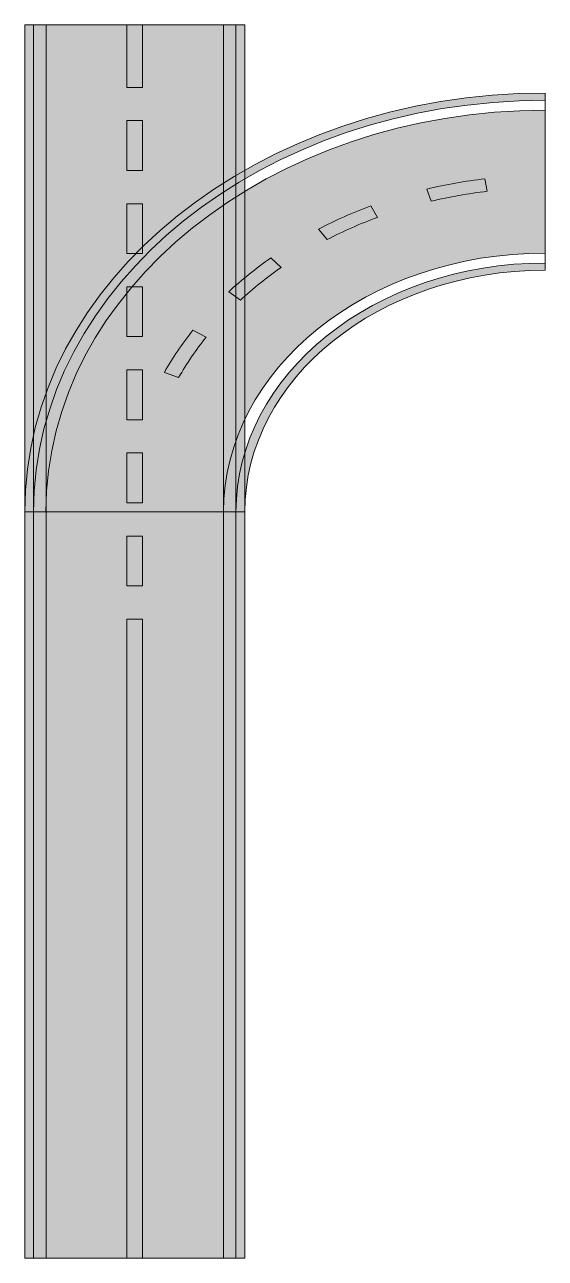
# Model space of a CAD drawing. Extents: x 49 to 358, y -781 to -49.
import ezdxf

# ---------------------------------------------------------------- set-up
doc = ezdxf.new("R2010")
doc.units = 0
doc.header["$MEASUREMENT"] = 0
doc.layers.add('Layer 1', color=7, linetype='Continuous', lineweight=0)

# ---------------------------------------------------------------- blocks, each defined once
blk = doc.blocks.new('Block_1')
at = {"layer": 'Layer 1'}
for points in [[(119.01, -86.22), (109.7, -86.22), (109.7, -49), (119.01, -49)], [(119.01, -781), (109.7, -781), (109.7, -401.75), (119.01, -401.75)]]:
    blk.add_lwpolyline(points, close=True, dxfattribs=at)
for points in [[(119.01, -135.51), (119.01, -135.51), (109.7, -135.51), (109.7, -135.51), (109.7, -135.51), (109.7, -105.94), (109.7, -105.94), (109.7, -105.94), (119.01, -105.94), (119.01, -105.94), (119.01, -105.94), (119.01, -135.51), (119.01, -135.51)], [(119.01, -184.82), (119.01, -184.82), (109.7, -184.82), (109.7, -184.82), (109.7, -184.82), (109.7, -155.23), (109.7, -155.23), (109.7, -155.23), (119.01, -155.23), (119.01, -155.23), (119.01, -155.23), (119.01, -184.82), (119.01, -184.82)], [(119.01, -234.12), (119.01, -234.12), (109.7, -234.12), (109.7, -234.12), (109.7, -234.12), (109.7, -204.54), (109.7, -204.54), (109.7, -204.54), (119.01, -204.54), (119.01, -204.54), (119.01, -204.54), (119.01, -234.12), (119.01, -234.12)], [(119.01, -283.43), (119.01, -283.43), (109.7, -283.43), (109.7, -283.43), (109.7, -283.43), (109.7, -253.84), (109.7, -253.84), (109.7, -253.84), (119.01, -253.84), (119.01, -253.84), (119.01, -253.84), (119.01, -283.43), (119.01, -283.43)], [(119.01, -332.72), (119.01, -332.72), (109.7, -332.72), (109.7, -332.72), (109.7, -332.72), (109.7, -303.15), (109.7, -303.15), (109.7, -303.15), (119.01, -303.15), (119.01, -303.15), (119.01, -303.15), (119.01, -332.72), (119.01, -332.72)], [(119.01, -382.03), (119.01, -382.03), (109.7, -382.03), (109.7, -382.03), (109.7, -382.03), (109.7, -352.45), (109.7, -352.45), (109.7, -352.45), (119.01, -352.45), (119.01, -352.45), (119.01, -352.45), (119.01, -382.03), (119.01, -382.03)]]:
    blk.add_open_spline(points, degree=3, knots=[0, 0, 0, 0, 1, 1, 1, 2, 2, 2, 3, 3, 3, 4, 4, 4, 4], dxfattribs=at)
blk = doc.blocks.new('Block_0')
at = {"layer": 'Layer 1', "true_color": 0x231f20, "transparency": 33554687}
h = blk.add_hatch(color=250, dxfattribs=at)
h.dxf.hatch_style = 2
h.paths.add_polyline_path([(179.66, -781), (179.66, -49), (49, -49), (49, -781)])
h = blk.add_hatch(color=250, dxfattribs=at)
h.dxf.hatch_style = 2
h.paths.add_polyline_path([(167.01, -781), (167.01, -49), (61.68, -49), (61.68, -781)])
h = blk.add_hatch(color=250, dxfattribs=at)
h.dxf.hatch_style = 2
edge = h.paths.add_edge_path()
edge.add_spline(control_points=[(54.27, -338.05), (54.27, -203.39), (190.53, -93.85), (358, -93.85), (358, -93.85), (358, -89.61), (358, -89.61), (187.64, -89.61), (49, -201.06), (49, -338.05), (49, -338.05), (54.27, -338.05), (54.27, -338.05)], knot_values=[0, 0, 0, 0, 1, 1, 1, 2, 2, 2, 3, 3, 3, 4, 4, 4, 4], degree=3, periodic=0)
h = blk.add_hatch(color=250, dxfattribs=at)
h.dxf.hatch_style = 2
edge = h.paths.add_edge_path()
edge.add_spline(control_points=[(61.63, -338.05), (61.63, -338.05), (167.01, -338.05), (167.01, -338.05), (167.02, -253.37), (252.71, -184.49), (358, -184.49), (358, -184.49), (358, -99.77), (358, -99.77), (194.6, -99.77), (61.63, -206.66), (61.63, -338.05)], knot_values=[0, 0, 0, 0, 1, 1, 1, 2, 2, 2, 3, 3, 3, 4, 4, 4, 4], degree=3, periodic=0)
h = blk.add_hatch(color=250, dxfattribs=at)
h.dxf.hatch_style = 2
edge = h.paths.add_edge_path()
edge.add_spline(control_points=[(174.4, -338.05), (174.4, -338.05), (179.66, -338.05), (179.66, -338.05), (179.67, -258.97), (259.67, -194.66), (358, -194.66), (358, -194.66), (358, -190.42), (358, -190.42), (256.77, -190.42), (174.4, -256.63), (174.4, -338.05)], knot_values=[0, 0, 0, 0, 1, 1, 1, 2, 2, 2, 3, 3, 3, 4, 4, 4, 4], degree=3, periodic=0)
at = {"layer": 'Layer 1'}
for points in [[(179.66, -781), (179.66, -49), (49, -49), (49, -781)], [(174.39, -781), (174.39, -49), (54.27, -49), (54.27, -781)], [(167.01, -781), (167.01, -49), (61.68, -49), (61.68, -781)]]:
    blk.add_lwpolyline(points, close=True, dxfattribs=at)
for points in [[(54.27, -338.05), (54.27, -203.39), (190.53, -93.85), (358, -93.85), (358, -93.85), (358, -89.61), (358, -89.61), (187.64, -89.61), (49, -201.06), (49, -338.05), (49, -338.05), (54.27, -338.05), (54.27, -338.05)], [(358, -99.77), (358, -99.77), (358, -93.85), (358, -93.85), (190.53, -93.85), (54.27, -203.39), (54.27, -338.05), (54.27, -338.05), (61.63, -338.05), (61.63, -338.05), (61.63, -206.66), (194.6, -99.77), (358, -99.77)], [(61.63, -338.05), (61.63, -338.05), (167.01, -338.05), (167.01, -338.05), (167.02, -253.37), (252.71, -184.49), (358, -184.49), (358, -184.49), (358, -99.77), (358, -99.77), (194.6, -99.77), (61.63, -206.66), (61.63, -338.05)], [(322.19, -140.47), (322.19, -140.47), (323.5, -147.87), (323.5, -147.87), (312.32, -149.16), (301.14, -151.13), (290.23, -153.72), (290.23, -153.72), (287.59, -146.55), (287.59, -146.55), (298.92, -143.87), (310.56, -141.81), (322.19, -140.47)], [(254.42, -156.55), (254.42, -156.55), (258.31, -163.34), (258.31, -163.34), (248.05, -167.12), (238.01, -171.56), (228.46, -176.52), (228.46, -176.52), (223.4, -170.25), (223.4, -170.25), (233.33, -165.09), (243.76, -160.47), (254.42, -156.55)], [(358, -190.42), (358, -190.42), (358, -184.49), (358, -184.49), (252.71, -184.49), (167.02, -253.37), (167.01, -338.05), (167.01, -338.05), (174.4, -338.05), (174.4, -338.05), (174.4, -256.63), (256.77, -190.42), (358, -190.42)], [(195.1, -187.34), (195.1, -187.34), (201.21, -192.99), (201.21, -192.99), (192.65, -198.98), (184.56, -205.51), (177.13, -212.39), (177.13, -212.39), (170.11, -207.5), (170.11, -207.5), (177.8, -200.36), (186.22, -193.56), (195.1, -187.34)], [(174.4, -338.05), (174.4, -338.05), (179.66, -338.05), (179.66, -338.05), (179.67, -258.97), (259.67, -194.66), (358, -194.66), (358, -194.66), (358, -190.42), (358, -190.42), (256.77, -190.42), (174.4, -256.63), (174.4, -338.05)], [(156.71, -234.35), (150.59, -242.01), (145.1, -250.09), (140.37, -258.4), (140.37, -258.4), (131.93, -255.3), (131.93, -255.3), (136.81, -246.66), (142.53, -238.26), (148.9, -230.31), (148.9, -230.31), (156.71, -234.35), (156.71, -234.35)]]:
    blk.add_open_spline(points, degree=3, knots=[0, 0, 0, 0, 1, 1, 1, 2, 2, 2, 3, 3, 3, 4, 4, 4, 4], dxfattribs=at)
blk.add_blockref('Block_1', (0, 0), dxfattribs=at)

msp = doc.modelspace()

# ---------------------------------------------------------------- block references
at = {"layer": 'Layer 1'}
msp.add_blockref('Block_0', (0, 0), dxfattribs=at)

doc.saveas('drawing.dxf')
